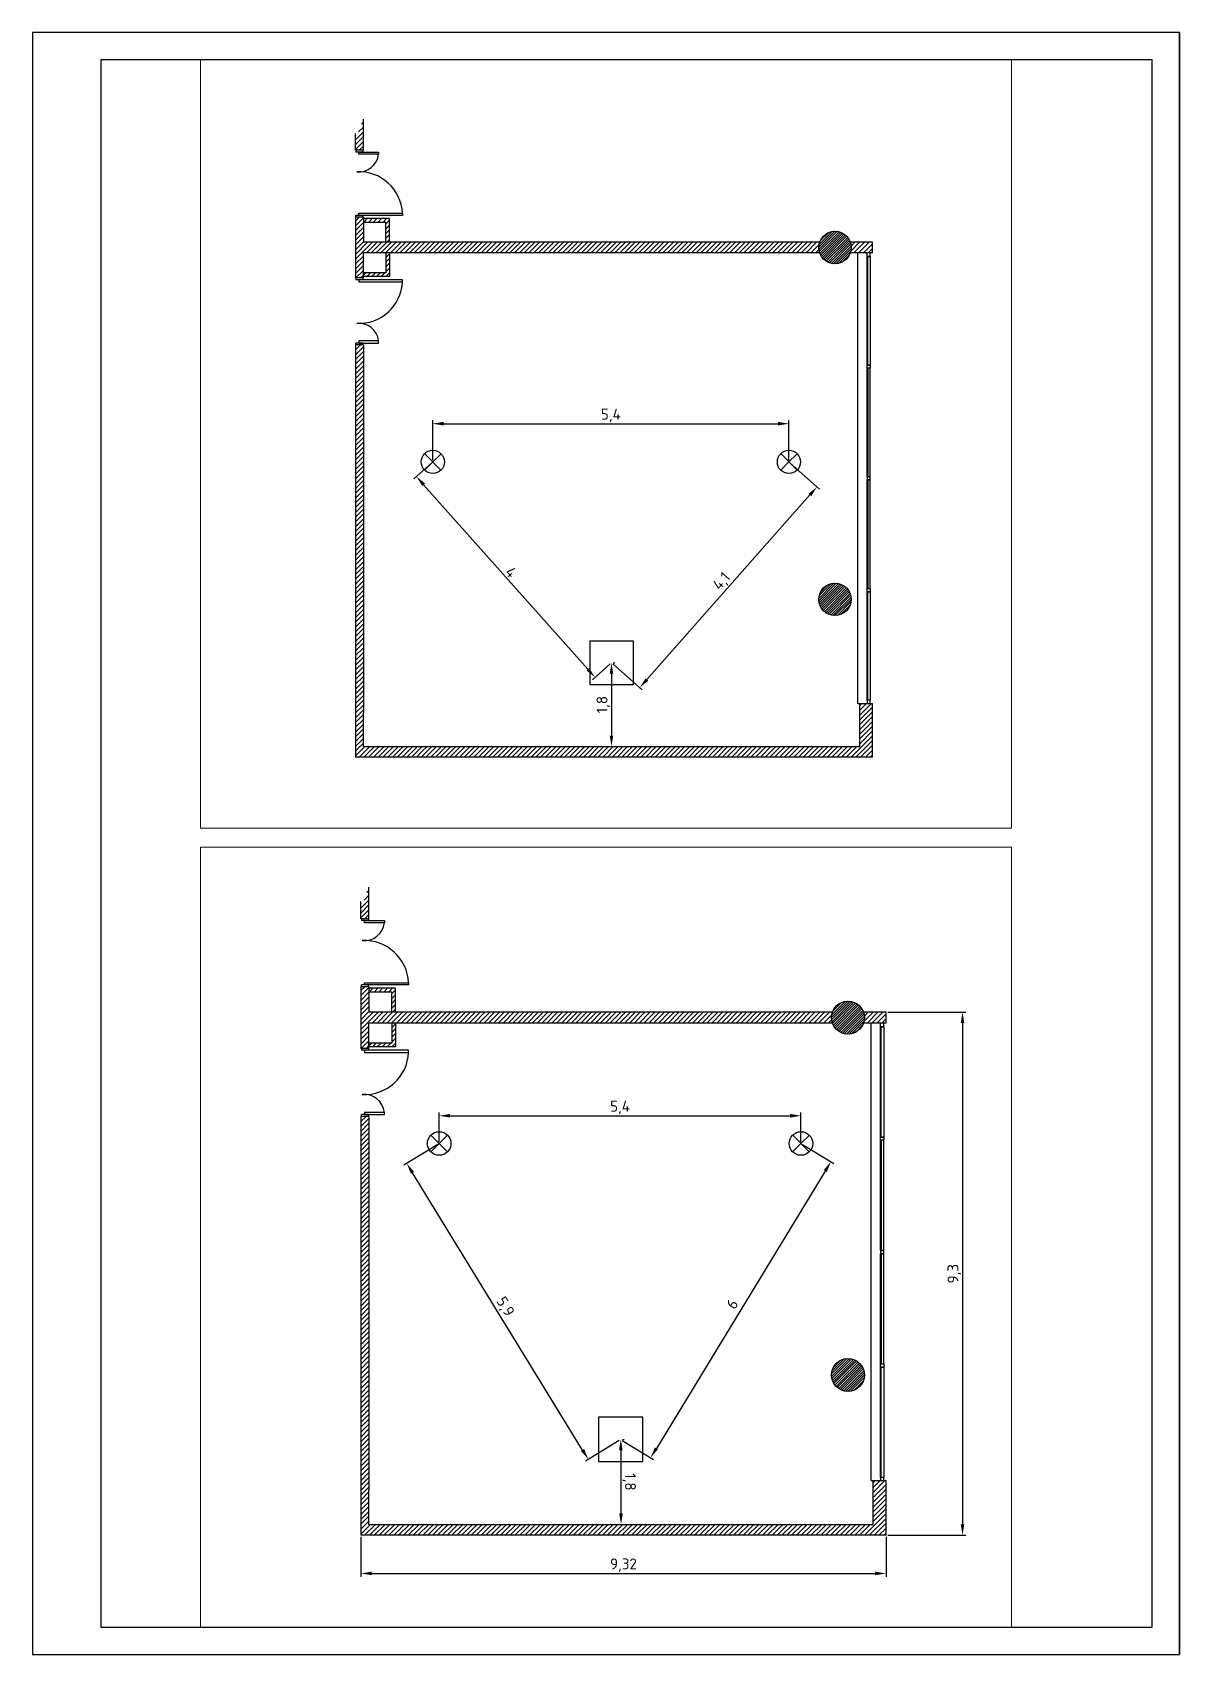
# Paper-space layout 'A2' of a CAD drawing. Header units: millimetres. Extents: x 0 to 420, y 0 to 594.
# The model-space entities are those that its viewports show. They can reach past a viewport. Long polylines and large blocks are cut down to what shows.
import ezdxf

# ---------------------------------------------------------------- set-up
doc = ezdxf.new("R2010")
doc.units = ezdxf.units.MM
doc.header["$LTSCALE"] = 0.05
for name, color, linetype in [('Aberturas', 5, 'Continuous'), ('Cotas', 1, 'Continuous'), ('Formato', 7, 'Continuous'), ('Muros', 7, 'Continuous'), ('Relleno', 252, 'Continuous')]:
    doc.layers.add(name, color=color, linetype=linetype)
doc.layers.add('VG', color=7, linetype='Continuous', plot=False)
doc.styles.add('ISOCPEUR', font='isocpeur.ttf')
doc.dimstyles.new('ISO-40', dxfattribs={"dimtxt": 4, "dimasz": 4, "dimexe": 1.25, "dimexo": 0.625, "dimtad": 1, "dimtoh": 1, "dimzin": 1, "dimtxsty": 'ISOCPEUR', "dimcen": -2.5, "dimaunit": 1, "dimadec": 3, "dimazin": 0, "dimtfac": 1, "dimtmove": 2, "dimatfit": 0, "dimldrblk": 'DOT', "dimfxl": 1, "dimarcsym": 2})
pattern_1 = [(225, (1556.23521, 2501.32665), (0.0449012806, -0.0449012806), [])]
pattern_2 = [(225, (1556.23521, 2501.32665), (0.0449012806, -0.0449012806), [])]
pattern_3 = [(225, (1575.95521, 2501.32665), (0.0449012806, -0.0449012806), [])]
pattern_4 = [(225, (1575.95521, 2501.32665), (0.0449012806, -0.0449012806), [])]

# ---------------------------------------------------------------- blocks, each defined once
blk = doc.blocks.new('*D13')
at = {"layer": 'Cotas', "color": 0, "lineweight": -2, "transparency": 16777216}
for p, q in [((313.17, 235.22), (341.79, 235.22)), ((340.54, 231.22), (340.54, 47.7)), ((313.17, 43.7), (341.79, 43.7))]:
    blk.add_line(p, q, dxfattribs=at)
at = {"layer": 'Cotas', "color": 0, "transparency": 16777216}
for points in [[(339.87, 231.22), (341.21, 231.22), (340.54, 235.22)], [(339.87, 47.7), (341.21, 47.7), (340.54, 43.7)]]:
    blk.add_solid(points, dxfattribs=at)
at = {"layer": 'Defpoints', "color": 0, "transparency": 16777216}
for p in [(312.54, 235.22), (312.54, 43.7), (340.54, 43.7)]:
    blk.add_point(p, dxfattribs=at)
at = {"layer": 'Cotas', "color": 0, "transparency": 16777216, "insert": (337.51, 139.46), "char_height": 4, "attachment_point": 5, "rotation": 90, "style": 'ISOCPEUR'}
blk.add_mtext('9,3', dxfattribs=at)
blk = doc.blocks.new('_Dot')
at = {"color": 0, "linetype": 'ByBlock', "lineweight": -2}
blk.add_line((-0.5, 0), (-1, 0), dxfattribs=at)
at = {"color": 0, "linetype": 'ByBlock', "const_width": 0.5}
blk.add_lwpolyline([(-0.25, 0, 1), (0.25, 0, 1)], format="xyb", close=True, dxfattribs=at)
blk = doc.blocks.new('*D14')
at = {"layer": 'Cotas', "color": 0, "lineweight": -2, "transparency": 16777216}
for p, q in [((120.23, 43.08), (120.23, 28.45)), ((312.54, 43.08), (312.54, 28.45)), ((124.23, 29.7), (308.54, 29.7))]:
    blk.add_line(p, q, dxfattribs=at)
at = {"layer": 'Cotas', "color": 0, "transparency": 16777216}
for points in [[(124.23, 30.37), (124.23, 29.04), (120.23, 29.7)], [(308.54, 30.37), (308.54, 29.04), (312.54, 29.7)]]:
    blk.add_solid(points, dxfattribs=at)
at = {"layer": 'Defpoints', "color": 0, "transparency": 16777216}
for p in [(120.23, 43.7), (312.54, 43.7), (312.54, 29.7)]:
    blk.add_point(p, dxfattribs=at)
at = {"layer": 'Cotas', "color": 0, "transparency": 16777216, "insert": (216.39, 32.73), "char_height": 4, "attachment_point": 5, "style": 'ISOCPEUR'}
blk.add_mtext('9,32', dxfattribs=at)
blk = doc.blocks.new('*D18')
at = {"layer": 'Cotas', "color": 0, "lineweight": -2, "transparency": 16777216}
for p, q in [((148.92, 187.77), (148.92, 198.55)), ((152.92, 197.3), (277.38, 197.3)), ((281.38, 187.77), (281.38, 198.55))]:
    blk.add_line(p, q, dxfattribs=at)
at = {"layer": 'Cotas', "color": 0, "transparency": 16777216}
for points in [[(152.92, 197.97), (152.92, 196.63), (148.92, 197.3)], [(277.38, 197.97), (277.38, 196.63), (281.38, 197.3)]]:
    blk.add_solid(points, dxfattribs=at)
at = {"layer": 'Defpoints', "color": 0, "transparency": 16777216}
for p in [(281.38, 197.3), (148.92, 187.14), (281.38, 187.14)]:
    blk.add_point(p, dxfattribs=at)
at = {"layer": 'Cotas', "color": 0, "transparency": 16777216, "insert": (215.15, 200.33), "char_height": 4, "attachment_point": 5, "style": 'ISOCPEUR'}
blk.add_mtext('5,4', dxfattribs=at)
blk = doc.blocks.new('*D19')
at = {"layer": 'Cotas', "color": 0, "lineweight": -2, "transparency": 16777216}
for p, q in [((148.39, 186.81), (135.98, 179.2)), ((201.43, 74.89), (139.14, 176.44)), ((214.87, 78.44), (202.45, 70.83))]:
    blk.add_line(p, q, dxfattribs=at)
at = {"layer": 'Cotas', "color": 0, "transparency": 16777216}
for points in [[(139.7, 176.79), (138.57, 176.1), (137.04, 179.85)], [(202, 75.24), (200.86, 74.54), (203.52, 71.48)]]:
    blk.add_solid(points, dxfattribs=at)
at = {"layer": 'Defpoints', "color": 0, "transparency": 16777216}
for p in [(148.92, 187.14), (137.04, 179.85), (215.4, 78.77)]:
    blk.add_point(p, dxfattribs=at)
at = {"layer": 'Cotas', "color": 0, "transparency": 16777216, "insert": (172.86, 127.25), "char_height": 4, "attachment_point": 5, "rotation": 301.52462, "style": 'ISOCPEUR'}
blk.add_mtext('5,9', dxfattribs=at)
blk = doc.blocks.new('*D20')
at = {"layer": 'Cotas', "color": 0, "lineweight": -2, "transparency": 16777216}
for p, q in [((281.91, 186.82), (293.41, 179.82)), ((290.26, 177.05), (228.44, 75.51)), ((215.93, 78.44), (227.43, 71.44))]:
    blk.add_line(p, q, dxfattribs=at)
at = {"layer": 'Cotas', "color": 0, "transparency": 16777216}
for points in [[(289.69, 177.4), (290.83, 176.7), (292.34, 180.47)], [(227.87, 75.85), (229.01, 75.16), (226.36, 72.09)]]:
    blk.add_solid(points, dxfattribs=at)
at = {"layer": 'Defpoints', "color": 0, "transparency": 16777216}
for p in [(281.38, 187.14), (215.4, 78.77), (226.36, 72.09)]:
    blk.add_point(p, dxfattribs=at)
at = {"layer": 'Cotas', "color": 0, "transparency": 16777216, "insert": (256.23, 128.35), "char_height": 4, "attachment_point": 5, "rotation": 58.66578, "style": 'ISOCPEUR'}
blk.add_mtext('6', dxfattribs=at)
blk = doc.blocks.new('*D25')
at = {"layer": 'Cotas', "color": 0, "lineweight": -2, "transparency": 16777216}
for p, q in [((146.57, 437.36), (146.57, 451.97)), ((276.97, 437.36), (276.97, 451.97)), ((150.57, 450.72), (272.97, 450.72))]:
    blk.add_line(p, q, dxfattribs=at)
at = {"layer": 'Cotas', "color": 0, "transparency": 16777216}
for points in [[(150.57, 451.39), (150.57, 450.06), (146.57, 450.72)], [(272.97, 451.39), (272.97, 450.06), (276.97, 450.72)]]:
    blk.add_solid(points, dxfattribs=at)
at = {"layer": 'Defpoints', "color": 0, "transparency": 16777216}
for p in [(276.97, 450.72), (146.57, 436.73), (276.97, 436.73)]:
    blk.add_point(p, dxfattribs=at)
at = {"layer": 'Cotas', "color": 0, "transparency": 16777216, "insert": (211.77, 453.75), "char_height": 4, "attachment_point": 5, "style": 'ISOCPEUR'}
blk.add_mtext('5,4', dxfattribs=at)
blk = doc.blocks.new('*D26')
at = {"layer": 'Cotas', "color": 0, "lineweight": -2, "transparency": 16777216}
for p, q in [((277.44, 436.32), (288.22, 426.8)), ((224.98, 357.05), (284.64, 424.63)), ((212.48, 362.74), (223.27, 353.22))]:
    blk.add_line(p, q, dxfattribs=at)
at = {"layer": 'Cotas', "color": 0, "transparency": 16777216}
for points in [[(284.14, 425.07), (285.14, 424.19), (287.28, 427.63)], [(224.48, 357.49), (225.48, 356.6), (222.33, 354.05)]]:
    blk.add_solid(points, dxfattribs=at)
at = {"layer": 'Defpoints', "color": 0, "transparency": 16777216}
for p in [(276.97, 436.73), (287.28, 427.63), (212.01, 363.15)]:
    blk.add_point(p, dxfattribs=at)
at = {"layer": 'Cotas', "color": 0, "transparency": 16777216, "insert": (252.54, 392.84), "char_height": 4, "attachment_point": 5, "rotation": 48.56183, "style": 'ISOCPEUR'}
blk.add_mtext('4,1', dxfattribs=at)
blk = doc.blocks.new('*D27')
at = {"layer": 'Cotas', "color": 0, "lineweight": -2, "transparency": 16777216}
for p, q in [((146.1, 436.32), (139.63, 430.56)), ((203.35, 360.8), (143.23, 428.4)), ((211.55, 362.74), (205.08, 356.98))]:
    blk.add_line(p, q, dxfattribs=at)
at = {"layer": 'Cotas', "color": 0, "transparency": 16777216}
for points in [[(143.73, 428.85), (142.73, 427.96), (140.57, 431.39)], [(203.85, 361.24), (202.85, 360.36), (206.01, 357.81)]]:
    blk.add_solid(points, dxfattribs=at)
at = {"layer": 'Defpoints', "color": 0, "transparency": 16777216}
for p in [(146.57, 436.73), (140.57, 431.39), (212.01, 363.15)]:
    blk.add_point(p, dxfattribs=at)
at = {"layer": 'Cotas', "color": 0, "transparency": 16777216, "insert": (175.25, 396.35), "char_height": 4, "attachment_point": 5, "rotation": 311.65056, "style": 'ISOCPEUR'}
blk.add_mtext('4', dxfattribs=at)
blk = doc.blocks.new('*D29')
at = {"layer": 'Cotas', "color": 0, "lineweight": -2, "transparency": 16777216}
for p, q in [((212.64, 363.15), (213.26, 363.15)), ((212.01, 359.15), (212.01, 336.53)), ((212.64, 332.53), (213.26, 332.53))]:
    blk.add_line(p, q, dxfattribs=at)
at = {"layer": 'Cotas', "color": 0, "transparency": 16777216}
for points in [[(211.35, 359.15), (212.68, 359.15), (212.01, 363.15)], [(211.35, 336.53), (212.68, 336.53), (212.01, 332.53)]]:
    blk.add_solid(points, dxfattribs=at)
at = {"layer": 'Defpoints', "color": 0, "transparency": 16777216}
for p in [(212.01, 363.15), (212.01, 332.53), (212.01, 332.53)]:
    blk.add_point(p, dxfattribs=at)
at = {"layer": 'Cotas', "color": 0, "transparency": 16777216, "insert": (208.99, 347.84), "char_height": 4, "attachment_point": 5, "rotation": 90, "style": 'ISOCPEUR'}
blk.add_mtext('1,8', dxfattribs=at)
blk = doc.blocks.new('*D30')
at = {"layer": 'Cotas', "color": 0, "lineweight": -2, "transparency": 16777216}
for p, q in [((216.02, 78.77), (216.66, 78.77)), ((215.42, 74.77), (215.49, 51.66)), ((216.12, 47.66), (216.76, 47.66))]:
    blk.add_line(p, q, dxfattribs=at)
at = {"layer": 'Cotas', "color": 0, "transparency": 16777216}
for points in [[(216.09, 74.77), (214.75, 74.76), (215.41, 78.77)], [(216.16, 51.66), (214.83, 51.66), (215.51, 47.66)]]:
    blk.add_solid(points, dxfattribs=at)
at = {"layer": 'Defpoints', "color": 0, "transparency": 16777216}
for p in [(215.4, 78.77), (215.5, 47.66), (215.51, 47.66)]:
    blk.add_point(p, dxfattribs=at)
at = {"layer": 'Cotas', "color": 0, "transparency": 16777216, "insert": (218.48, 63.22), "char_height": 4, "attachment_point": 5, "rotation": 270.18221, "style": 'ISOCPEUR'}
blk.add_mtext('1,8', dxfattribs=at)

msp = doc.modelspace()

# ---------------------------------------------------------------- hatches: boundary and pattern name
at = {"layer": 'Relleno'}
h = msp.add_hatch(dxfattribs=at)
h.set_pattern_fill('ANSI31', color=256, scale=0.02, angle=180)
h.set_pattern_definition(pattern_1)
h.paths.add_polyline_path([(768.468, 1252.125), (768.338, 1251.778), (768.318, 1251.856), (768.318, 1251.539), (768.468, 1251.539)])
h = msp.add_hatch(dxfattribs=at)
h.set_pattern_fill('ANSI31', color=256, scale=0.02, angle=180)
h.set_pattern_definition(pattern_3)
h.paths.add_polyline_path([(788.188, 1252.125), (788.058, 1251.778), (788.038, 1251.856), (788.038, 1251.539), (788.188, 1251.539)])
h = msp.add_hatch(dxfattribs=at)
h.set_pattern_fill('ANSI31', color=256, scale=0.02, angle=180)
h.set_pattern_definition(pattern_1)
h.paths.add_polyline_path([(777.045, 1249.809, 0.083706), (777.028, 1249.709, 0.083706), (777.045, 1249.609), (768.468, 1249.609), (768.468, 1249.139), (768.458, 1249.139), (768.318, 1249.139), (768.318, 1250.279), (768.328, 1250.279), (768.468, 1250.279), (768.468, 1249.809)])
h = msp.add_hatch(dxfattribs=at)
h.set_pattern_fill('ANSI31', color=256, scale=0.02, angle=180)
h.set_pattern_definition(pattern_1)
h.paths.add_polyline_path([(768.961, 1250.252), (768.468, 1250.252), (768.468, 1250.182), (768.891, 1250.182), (768.891, 1249.809), (768.961, 1249.809)])
h = msp.add_hatch(dxfattribs=at)
h.set_pattern_fill('ANSI31', color=256, scale=0.02, angle=180)
h.set_pattern_definition(pattern_3)
h.paths.add_polyline_path([(796.765, 1249.809, 0.083706), (796.748, 1249.709, 0.083706), (796.765, 1249.609), (788.188, 1249.609), (788.188, 1249.139), (788.178, 1249.139), (788.038, 1249.139), (788.038, 1250.279), (788.048, 1250.279), (788.188, 1250.279), (788.188, 1249.809)])
h = msp.add_hatch(dxfattribs=at)
h.set_pattern_fill('ANSI31', color=256, scale=0.02, angle=180)
h.set_pattern_definition(pattern_3)
h.paths.add_polyline_path([(788.681, 1250.252), (788.188, 1250.252), (788.188, 1250.182), (788.611, 1250.182), (788.611, 1249.809), (788.681, 1249.809)])
h = msp.add_hatch(dxfattribs=at)
h.set_pattern_fill('ANSI31', color=256, scale=0.01, angle=180, style=0)
h.set_pattern_definition([(225, (1556.235208, 2501.326648), (0.0224506403, -0.0224506403), [])])
h.paths.add_polyline_path([(777.028, 1243.094, 1), (777.638, 1243.094, 1)])
h.paths.add_polyline_path([(777.638, 1249.709, 1), (777.028, 1249.709, 1)])
h = msp.add_hatch(dxfattribs=at)
h.set_pattern_fill('ANSI31', color=256, scale=0.01, angle=180, style=0)
h.set_pattern_definition([(225, (1575.955208, 2501.326648), (0.0224506403, -0.0224506403), [])])
h.paths.add_polyline_path([(796.748, 1243.094, 1), (797.358, 1243.094, 1)])
h.paths.add_polyline_path([(797.358, 1249.709, 1), (796.748, 1249.709, 1)])
h = msp.add_hatch(dxfattribs=at)
h.set_pattern_fill('ANSI31', color=256, scale=0.02, angle=180)
h.set_pattern_definition(pattern_1)
h.paths.add_polyline_path([(768.961, 1249.166), (768.961, 1249.609), (768.891, 1249.609), (768.891, 1249.236), (768.468, 1249.236), (768.468, 1249.166)])
h = msp.add_hatch(dxfattribs=at)
h.set_pattern_fill('ANSI31', color=256, scale=0.02, angle=180)
h.set_pattern_definition(pattern_1)
h.paths.add_polyline_path([(777.621, 1249.809, -0.083706), (777.638, 1249.709, -0.083706), (777.621, 1249.609), (778.038, 1249.609), (778.038, 1249.809)])
h = msp.add_hatch(dxfattribs=at)
h.set_pattern_fill('ANSI31', color=256, scale=0.02, angle=180)
h.set_pattern_definition(pattern_3)
h.paths.add_polyline_path([(788.681, 1249.166), (788.681, 1249.609), (788.611, 1249.609), (788.611, 1249.236), (788.188, 1249.236), (788.188, 1249.166)])
h = msp.add_hatch(dxfattribs=at)
h.set_pattern_fill('ANSI31', color=256, scale=0.02, angle=180)
h.set_pattern_definition(pattern_3)
h.paths.add_polyline_path([(797.341, 1249.809, -0.083706), (797.358, 1249.709, -0.083706), (797.341, 1249.609), (797.758, 1249.609), (797.758, 1249.809)])
h = msp.add_hatch(dxfattribs=at)
h.set_pattern_fill('ANSI31', color=256, scale=0.02, angle=180)
h.set_pattern_definition(pattern_1)
h.paths.add_polyline_path([(768.318, 1240.337), (768.318, 1247.879), (768.468, 1247.879), (768.468, 1240.337)])
h = msp.add_hatch(dxfattribs=at)
h.set_pattern_fill('ANSI31', color=256, scale=0.02, angle=180)
h.set_pattern_definition(pattern_3)
h.paths.add_polyline_path([(788.038, 1240.337), (788.038, 1247.879), (788.188, 1247.879), (788.188, 1240.337)])
h = msp.add_hatch(dxfattribs=at)
h.set_pattern_fill('ANSI31', color=256, scale=0.02, angle=180)
h.set_pattern_definition(pattern_2)
h.paths.add_polyline_path([(778.038, 1240.129), (778.038, 1241.139), (777.798, 1241.139), (777.798, 1240.329), (769.574, 1240.329), (769.574, 1240.129)])
h = msp.add_hatch(dxfattribs=at)
h.set_pattern_fill('ANSI31', color=256, scale=0.02, angle=180)
h.set_pattern_definition(pattern_4)
h.paths.add_polyline_path([(797.758, 1240.129), (797.758, 1241.139), (797.518, 1241.139), (797.518, 1240.329), (789.294, 1240.329), (789.294, 1240.129)])
h = msp.add_hatch(dxfattribs=at)
h.set_pattern_fill('ANSI31', color=256, scale=0.02, angle=180)
h.set_pattern_definition(pattern_2)
h.paths.add_polyline_path([(769.574, 1240.129), (768.318, 1240.129), (768.318, 1240.337), (768.468, 1240.329), (769.574, 1240.329)])
h = msp.add_hatch(dxfattribs=at)
h.set_pattern_fill('ANSI31', color=256, scale=0.02, angle=180)
h.set_pattern_definition(pattern_4)
h.paths.add_polyline_path([(789.294, 1240.129), (788.038, 1240.129), (788.038, 1240.337), (788.188, 1240.329), (789.294, 1240.329)])

# ---------------------------------------------------------------- linework, layer by layer
at = {"layer": 'Aberturas'}
for p, q in [((768.328, 1251.539), (768.328, 1251.504)), ((768.458, 1251.504), (768.328, 1251.504)), ((768.458, 1251.539), (768.458, 1251.504)), ((788.048, 1251.539), (788.048, 1251.504)), ((788.178, 1251.504), (788.048, 1251.504)), ((788.178, 1251.539), (788.178, 1251.504)), ((768.458, 1250.314), (768.328, 1250.314)), ((768.328, 1250.279), (768.328, 1250.314)), ((768.458, 1250.279), (768.458, 1250.314)), ((788.178, 1250.314), (788.048, 1250.314)), ((788.048, 1250.279), (788.048, 1250.314)), ((788.178, 1250.279), (788.178, 1250.314)), ((777.763, 1241.139), (777.763, 1249.609)), ((777.938, 1249.539), (777.938, 1249.609)), ((777.998, 1249.539), (777.998, 1249.609)), ((797.483, 1241.139), (797.483, 1249.609)), ((797.658, 1249.539), (797.658, 1249.609)), ((797.718, 1249.539), (797.718, 1249.609)), ((777.998, 1249.539), (777.938, 1249.539)), ((777.938, 1247.499), (777.938, 1249.539)), ((797.718, 1249.539), (797.658, 1249.539)), ((797.658, 1247.499), (797.658, 1249.539)), ((768.328, 1249.139), (768.328, 1249.104)), ((768.458, 1249.104), (768.328, 1249.104)), ((768.458, 1249.139), (768.458, 1249.104)), ((788.048, 1249.139), (788.048, 1249.104)), ((788.178, 1249.104), (788.048, 1249.104)), ((788.178, 1249.139), (788.178, 1249.104)), ((768.458, 1247.914), (768.328, 1247.914)), ((768.328, 1247.879), (768.328, 1247.914)), ((768.458, 1247.879), (768.458, 1247.914)), ((788.178, 1247.914), (788.048, 1247.914)), ((788.048, 1247.879), (788.048, 1247.914)), ((788.178, 1247.879), (788.178, 1247.914)), ((777.938, 1245.399), (777.938, 1247.439)), ((797.658, 1245.399), (797.658, 1247.439)), ((777.938, 1243.299), (777.938, 1245.339)), ((797.658, 1243.299), (797.658, 1245.339)), ((777.938, 1241.199), (777.938, 1243.239)), ((797.658, 1241.199), (797.658, 1243.239)), ((777.763, 1241.139), (777.798, 1241.139)), ((797.483, 1241.139), (797.518, 1241.139))]:
    msp.add_line(p, q, dxfattribs=at)
for points in [[(768.383, 1251.464), (768.383, 1251.504), (768.753, 1251.504), (768.753, 1251.464)], [(788.103, 1251.464), (788.103, 1251.504), (788.473, 1251.504), (788.473, 1251.464)], [(769.203, 1250.354), (769.203, 1250.314), (768.383, 1250.314), (768.383, 1250.354)], [(788.923, 1250.354), (788.923, 1250.314), (788.103, 1250.314), (788.103, 1250.354)], [(777.948, 1249.539), (777.998, 1249.539), (777.998, 1247.499), (777.948, 1247.499)], [(797.668, 1249.539), (797.718, 1249.539), (797.718, 1247.499), (797.668, 1247.499)], [(769.203, 1249.064), (769.203, 1249.104), (768.383, 1249.104), (768.383, 1249.064)], [(788.923, 1249.064), (788.923, 1249.104), (788.103, 1249.104), (788.103, 1249.064)], [(768.383, 1247.954), (768.383, 1247.914), (768.753, 1247.914), (768.753, 1247.954)], [(788.103, 1247.954), (788.103, 1247.914), (788.473, 1247.914), (788.473, 1247.954)], [(777.998, 1247.439), (777.938, 1247.439), (777.938, 1247.499), (777.998, 1247.499)], [(797.718, 1247.439), (797.658, 1247.439), (797.658, 1247.499), (797.718, 1247.499)], [(777.948, 1245.399), (777.998, 1245.399), (777.998, 1247.439), (777.948, 1247.439)], [(797.668, 1245.399), (797.718, 1245.399), (797.718, 1247.439), (797.668, 1247.439)], [(777.998, 1245.399), (777.938, 1245.399), (777.938, 1245.339), (777.998, 1245.339)], [(797.718, 1245.399), (797.658, 1245.399), (797.658, 1245.339), (797.718, 1245.339)], [(777.948, 1243.299), (777.998, 1243.299), (777.998, 1245.339), (777.948, 1245.339)], [(797.668, 1243.299), (797.718, 1243.299), (797.718, 1245.339), (797.668, 1245.339)], [(777.998, 1243.239), (777.938, 1243.239), (777.938, 1243.299), (777.998, 1243.299)], [(797.718, 1243.239), (797.658, 1243.239), (797.658, 1243.299), (797.718, 1243.299)], [(777.948, 1243.239), (777.998, 1243.239), (777.998, 1241.199), (777.948, 1241.199)], [(797.668, 1243.239), (797.718, 1243.239), (797.718, 1241.199), (797.668, 1241.199)], [(777.998, 1241.199), (777.938, 1241.199), (777.938, 1241.139), (777.998, 1241.139)], [(797.718, 1241.199), (797.658, 1241.199), (797.658, 1241.139), (797.718, 1241.139)]]:
    msp.add_lwpolyline(points, close=True, dxfattribs=at)
for centre, radius, start, end in [((768.383, 1251.504), 0.372, 263.8298, 353.8298), ((788.103, 1251.504), 0.372, 263.8298, 353.8298), ((768.383, 1250.314), 0.821, 2.7927, 92.7927), ((788.103, 1250.314), 0.821, 2.7927, 92.7927), ((768.383, 1249.104), 0.821, 267.2073, 357.2073), ((788.103, 1249.104), 0.821, 267.2073, 357.2073), ((768.383, 1247.914), 0.372, 6.1702, 96.1702), ((788.103, 1247.914), 0.372, 6.1702, 96.1702)]:
    msp.add_arc(centre, radius, start, end, dxfattribs=at)
at = {"layer": 'Muros'}
for p, q in [((768.468, 1251.539), (768.468, 1252.125)), ((788.188, 1251.539), (788.188, 1252.125)), ((768.318, 1251.539), (768.318, 1251.856)), ((788.038, 1251.539), (788.038, 1251.856)), ((768.468, 1251.539), (768.318, 1251.539)), ((788.188, 1251.539), (788.038, 1251.539)), ((768.318, 1250.279), (768.318, 1249.139)), ((768.468, 1250.279), (768.318, 1250.279)), ((768.468, 1250.279), (768.468, 1249.809)), ((768.961, 1250.252), (768.468, 1250.252)), ((768.891, 1250.182), (768.468, 1250.182)), ((768.891, 1249.809), (768.891, 1250.182)), ((768.961, 1249.809), (768.961, 1250.252)), ((788.038, 1250.279), (788.038, 1249.139)), ((788.188, 1250.279), (788.038, 1250.279)), ((788.188, 1250.279), (788.188, 1249.809)), ((788.681, 1250.252), (788.188, 1250.252)), ((788.611, 1250.182), (788.188, 1250.182)), ((788.611, 1249.809), (788.611, 1250.182)), ((788.681, 1249.809), (788.681, 1250.252)), ((777.045, 1249.809), (768.468, 1249.809)), ((768.468, 1249.139), (768.468, 1249.609)), ((777.045, 1249.609), (768.468, 1249.609)), ((768.891, 1249.609), (768.891, 1249.236)), ((768.961, 1249.609), (768.961, 1249.166)), ((778.038, 1249.809), (777.621, 1249.809)), ((778.038, 1249.609), (777.621, 1249.609)), ((778.038, 1249.609), (778.038, 1249.809)), ((796.765, 1249.809), (788.188, 1249.809)), ((788.188, 1249.139), (788.188, 1249.609)), ((796.765, 1249.609), (788.188, 1249.609)), ((788.611, 1249.609), (788.611, 1249.236)), ((788.681, 1249.609), (788.681, 1249.166)), ((797.758, 1249.809), (797.341, 1249.809)), ((797.758, 1249.609), (797.341, 1249.609)), ((797.758, 1249.609), (797.758, 1249.809)), ((768.468, 1249.139), (768.318, 1249.139)), ((768.891, 1249.236), (768.468, 1249.236)), ((768.961, 1249.166), (768.468, 1249.166)), ((788.188, 1249.139), (788.038, 1249.139)), ((788.611, 1249.236), (788.188, 1249.236)), ((788.681, 1249.166), (788.188, 1249.166)), ((768.468, 1247.879), (768.318, 1247.879)), ((768.318, 1247.879), (768.318, 1240.337)), ((768.468, 1247.879), (768.468, 1240.959)), ((788.188, 1247.879), (788.038, 1247.879)), ((788.038, 1247.879), (788.038, 1240.337)), ((788.188, 1247.879), (788.188, 1240.959)), ((769.615, 1247.534), (769.921, 1247.223)), ((769.768, 1247.379), (769.923, 1247.533)), ((776.31, 1247.534), (776.616, 1247.223)), ((776.463, 1247.379), (776.618, 1247.533)), ((769.768, 1247.379), (769.613, 1247.225)), ((769.768, 1247.379), (769.768, 1247.379)), ((776.463, 1247.379), (776.308, 1247.225)), ((789.493, 1245.679), (789.338, 1245.525)), ((789.34, 1245.834), (789.646, 1245.523)), ((789.493, 1245.679), (789.648, 1245.833)), ((789.493, 1245.679), (789.493, 1245.679)), ((796.188, 1245.679), (796.033, 1245.525)), ((796.035, 1245.834), (796.341, 1245.523)), ((796.188, 1245.679), (796.343, 1245.833)), ((768.468, 1240.329), (768.468, 1240.959)), ((777.798, 1241.139), (778.038, 1241.139)), ((778.038, 1240.129), (778.038, 1241.139)), ((788.188, 1240.329), (788.188, 1240.959)), ((797.518, 1241.139), (797.758, 1241.139)), ((797.758, 1240.129), (797.758, 1241.139)), ((768.318, 1240.337), (768.318, 1240.129)), ((788.038, 1240.337), (788.038, 1240.129)), ((778.038, 1240.129), (768.318, 1240.129)), ((797.758, 1240.129), (788.038, 1240.129))]:
    msp.add_line(p, q, dxfattribs=at)
for points in [[(772.718, 1242.311), (772.718, 1241.491), (773.538, 1241.491), (773.538, 1242.311)], [(792.443, 1242.311), (792.443, 1241.491), (793.263, 1241.491), (793.263, 1242.311)]]:
    msp.add_lwpolyline(points, close=True, dxfattribs=at)
for points in [[(768.468, 1240.329), (777.798, 1240.329), (777.798, 1241.139)], [(788.188, 1240.329), (797.518, 1240.329), (797.518, 1241.139)]]:
    msp.add_lwpolyline(points, dxfattribs=at)
for centre, radius in [((777.333, 1249.709), 0.305), ((797.053, 1249.709), 0.305), ((769.768, 1247.379), 0.218), ((776.463, 1247.379), 0.218), ((789.493, 1245.679), 0.218), ((796.188, 1245.679), 0.218), ((777.333, 1243.094), 0.305), ((797.053, 1243.094), 0.305)]:
    msp.add_circle(centre, radius, dxfattribs=at)

psp = doc.layouts.new('A2')

# ---------------------------------------------------------------- linework, layer by layer
at = {"layer": 'Formato'}
for p, q in [((420, 594), (0, 594)), ((0, 594), (0, 0)), ((420, 0), (420, 594)), ((420, 594), (420, 0)), ((410, 584), (25, 584)), ((25, 584), (25, 10)), ((410, 10), (410, 584)), ((25, 10), (410, 10)), ((0, 0), (420, 0))]:
    psp.add_line(p, q, dxfattribs=at)

# ---------------------------------------------------------------- dimensions: what is measured, and where the dimension line sits
at = {"layer": 'Cotas'}
for p1, p2, distance, text, override, picture, middle in [((146.572, 436.731), (276.969, 436.731), 13.993, '5,4', {"dimlfac": -0.051343}, '*D25', (211.771, 453.749)), ((212.014, 363.152), (146.572, 436.731), 8.034, '4', {"dimlfac": -0.051343}, '*D27', (175.251, 396.347)), ((212.014, 363.152), (276.969, 436.731), -13.759, '4,1', {"dimlfac": -0.051343}, '*D26', (252.539, 392.838)), ((215.399, 78.765), (148.922, 187.141), 13.935, '5,9', {"dimlfac": -0.050544}, '*D19', (172.861, 127.249)), ((215.399, 78.765), (215.498, 47.659), 0.009, '1,8', {"dimlfac": -0.050544}, '*D30', (218.482, 63.222))]:
    dim = psp.add_aligned_dim(p1=p1, p2=p2, distance=distance, text=text, dimstyle='ISO-40', override=override, dxfattribs=at)
    dim.commit()
    dim.dimension.update_dxf_attribs({"geometry": picture, "text_midpoint": middle})
for base, p1, p2, text, override, picture, middle in [((212.014, 332.529), (212.014, 363.152), (212.014, 332.529), '1,8', {"dimlfac": -0.051343}, '*D29', (208.989, 347.841)), ((340.539, 43.702), (312.541, 235.217), (312.541, 43.702), '9,3', {"dimlfac": -0.050544}, '*D13', (337.514, 139.46))]:
    dim = psp.add_linear_dim(base=base, p1=p1, p2=p2, angle=90, text=text, dimstyle='ISO-40', override=override, dxfattribs=at)
    dim.commit()
    dim.dimension.update_dxf_attribs({"geometry": picture, "text_midpoint": middle})
for base, p1, p2, text, picture, middle in [((281.381, 197.301), (148.922, 187.141), (281.381, 187.141), '5,4', '*D18', (215.152, 200.326)), ((312.541, 29.703), (120.235, 43.702), (312.541, 43.702), '9,32', '*D14', (216.388, 32.728))]:
    dim = psp.add_linear_dim(base=base, p1=p1, p2=p2, text=text, dimstyle='ISO-40', override={"dimlfac": -0.050544}, dxfattribs=at)
    dim.commit()
    dim.dimension.update_dxf_attribs({"geometry": picture, "text_midpoint": middle})
dim = psp.add_linear_dim(base=(226.36, 72.092), p1=(281.381, 187.141), p2=(215.399, 78.765), angle=238.665781, text='6', dimstyle='ISO-40', override={"dimlfac": -0.050544}, dxfattribs=at)
dim.commit()
dim.dimension.update_dxf_attribs({"geometry": '*D20', "text_midpoint": (256.225, 128.349), "dimtype": 161})

# ---------------------------------------------------------------- viewports
at = {"layer": 'VG', "view_target_point": (807.802, 1234.365)}
psp.add_viewport(center=(210, 443.285), size=(296.873, 281.43097), view_center_point=(-15.053, 11.65), view_height=14.44949, status=3, dxfattribs=at)
psp.add_viewport(center=(210, 152.823), size=(296.873, 285.64561), view_center_point=(-34.947, 11.279), view_height=14.43775, dxfattribs=at)

doc.saveas('drawing.dxf')
